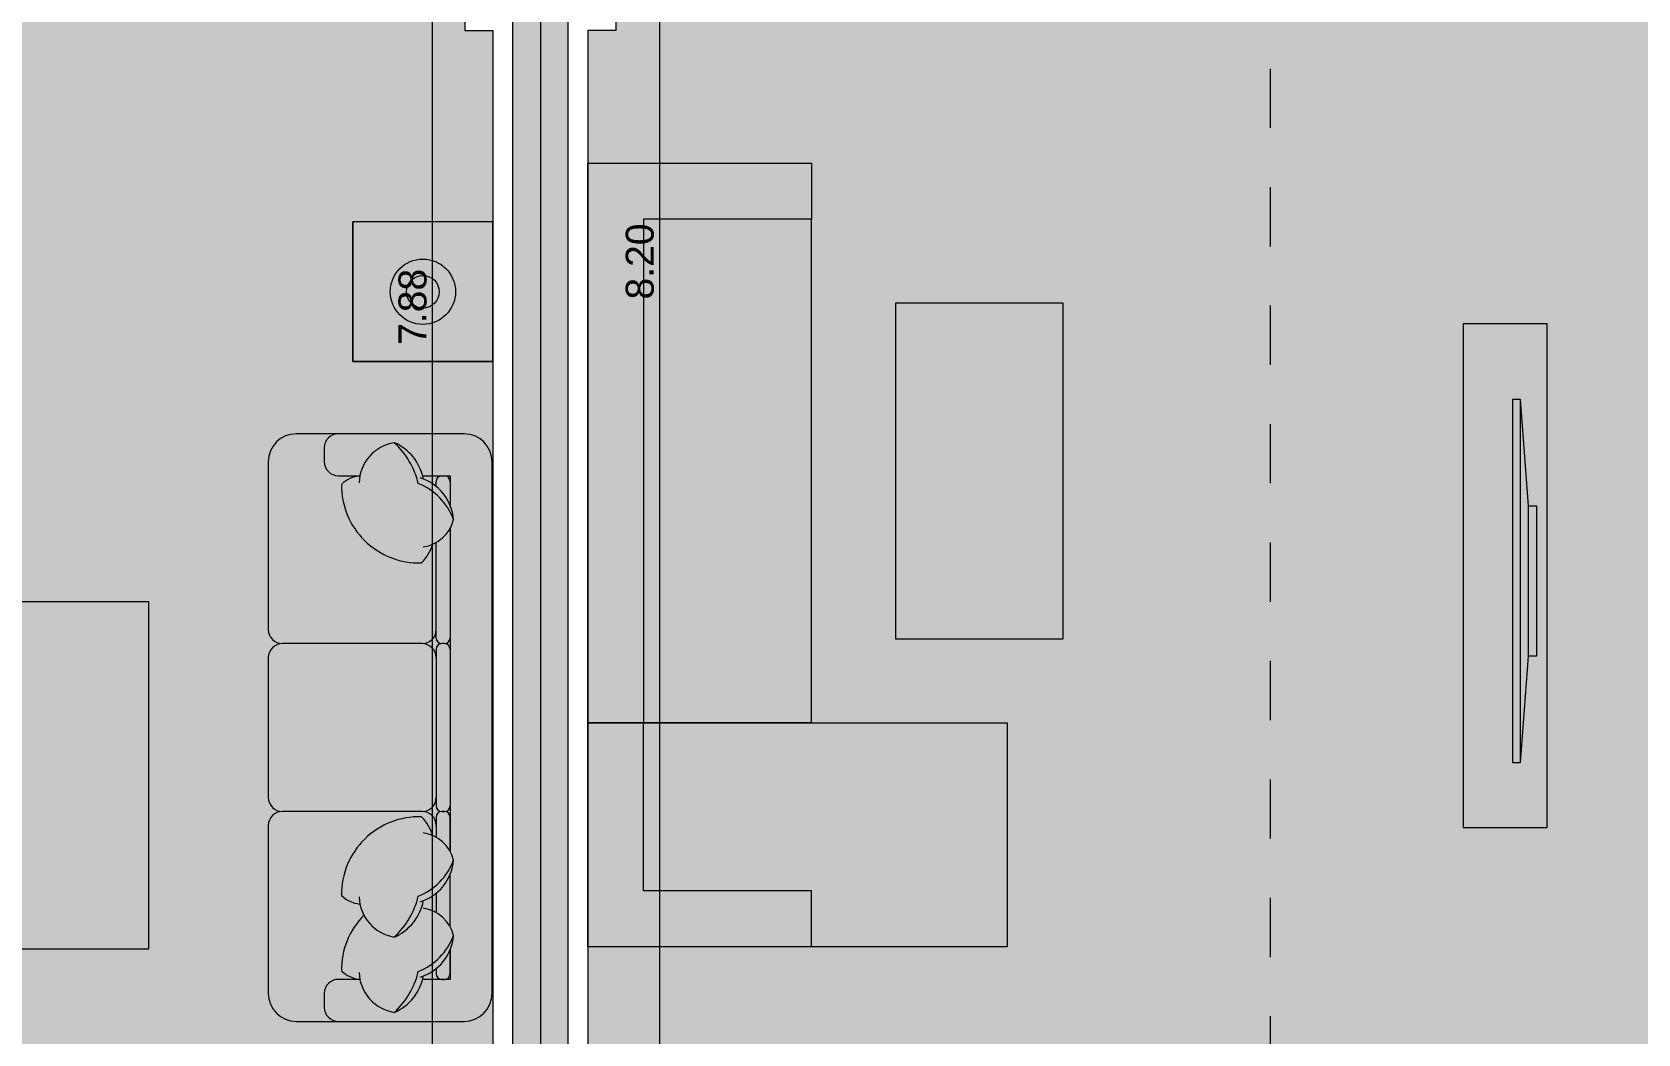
# Model space of a CAD drawing. Header units: millimetres. Extents: x 475616349 to 476941521, y 4620115302 to 4621446928.
# Drawn here: x 476502821 to 476508563, y 4620519450 to 4620523030 of the extents above; entities that cross this region are included whole.
import ezdxf

# ---------------------------------------------------------------- set-up
doc = ezdxf.new("R2010")
doc.units = ezdxf.units.MM
doc.header["$MEASUREMENT"] = 0
doc.linetypes.add('Dashed', pattern=[423.333333, 211.666667, -211.666667])
for name, color, linetype, lineweight in [('2D Drafting - General_Pen_No__250_Pen_No__7_Pen_No__250', 7, 'Continuous', 0), ('2D Drafting - General_Pen_No__250_Pen_No__7_Pen_No__7', 7, 'Continuous', 0), ('G-Anno-Nplt_Pen_No__151', 151, 'Continuous', 0), ('G-Anno-Nplt_Pen_No__4', 7, 'Continuous', 0), ('New_0_Pen_No__7', 7, 'Continuous', 0), ('New_aveji_Pen_No__7', 7, 'Continuous', 0), ('New_shenobebi_Pen_No__1', 1, 'Continuous', 0), ('New_zoma_Pen_No__4', 7, 'Continuous', 0), ('New_zoma_Pen_No__7', 7, 'Continuous', 0), ('zoma_Pen_No__5_Pen_No__5', 5, 'Continuous', 0)]:
    doc.layers.add(name, color=color, linetype=linetype, lineweight=lineweight)
doc.layers.add('New_--aveji_Pen_No__251', color=7, linetype='Continuous', lineweight=0, true_color=0x656565)
doc.layers.add('New_zoma', color=7, linetype='Continuous')
doc.styles.add('GENERATED_STYLE_1', font='arial.ttf')
doc.dimstyles.new('GENERATED_STYLE__19', dxfattribs={"dimtxt": 100, "dimasz": 64.421331, "dimexe": 0.18, "dimexo": 3, "dimgap": 0.09, "dimtad": 1, "dimlfac": 0.001, "dimzin": 0, "dimdsep": 46, "dimtxsty": 'GENERATED_STYLE_1', "dimblk": 'ARROWHEAD_2', "dimblk1": 'ARROWHEAD_2', "dimblk2": 'ARROWHEAD_2', "dimcen": 0.09, "dimclrd": 7, "dimclre": 7, "dimclrt": 7, "dimadec": 0, "dimazin": 0, "dimtfac": 1, "dimtdec": 4, "dimtmove": 0, "dimatfit": 3, "dimfxl": 1, "dimtolj": 1, "dimtzin": 0, "dimarcsym": 0})

# ---------------------------------------------------------------- blocks, each defined once
blk = doc.blocks.new('*D1539', base_point=(476577134.1, 4620325125.7))
at = {"layer": 'New_zoma_Pen_No__4', "color": 7, "linetype": 'Continuous', "lineweight": 0, "transparency": 16777216}
for p, q in [((476504316.2, 4620525984.7), (476504189.1, 4620525984.7)), ((476504295, 4620525960.2), (476504210.2, 4620526009.2)), ((476504252.6, 4620525984.7), (476504252.6, 4620526026.2)), ((476504252.6, 4620518105.7), (476504252.6, 4620525984.7)), ((476504210.2, 4620518130.2), (476504295, 4620518081.3)), ((476504316.2, 4620518105.7), (476504189.1, 4620518105.7)), ((476504252.6, 4620518064.3), (476504252.6, 4620518105.7))]:
    blk.add_line(p, q, dxfattribs=at)
at = {"layer": 'New_zoma_Pen_No__7', "color": 7, "lineweight": 0, "transparency": 16777216, "insert": (476504232.6, 4620521912.2), "char_height": 100, "attachment_point": 7, "rotation": 90, "style": 'GENERATED_STYLE_1'}
blk.add_mtext('\\A1;{\\pql;\\fArial|b0|i0|c0|p34;7.88}', dxfattribs=at)
blk = doc.blocks.new('ARROWHEAD_2')
at = {"color": 0, "linetype": 'Continuous', "lineweight": 0}
for p, q in [((0, 0), (-1, 0)), ((-0.378, -0.655), (0.378, 0.655))]:
    blk.add_line(p, q, dxfattribs=at)
blk = doc.blocks.new('*D1560', base_point=(476577134.1, 4620325125.7))
at = {"layer": 'New_zoma_Pen_No__4', "color": 7, "linetype": 'Continuous', "lineweight": 0, "transparency": 16777216}
for p, q in [((476505107.5, 4620526284.5), (476505022.8, 4620526333.4)), ((476505065.1, 4620526309), (476505065.1, 4620526350.4)), ((476505128.7, 4620526309), (476505001.6, 4620526309)), ((476505065.1, 4620518105.7), (476505065.1, 4620526309)), ((476505022.8, 4620518130.2), (476505107.5, 4620518081.3)), ((476505128.7, 4620518105.7), (476505001.6, 4620518105.7)), ((476505065.1, 4620518064.3), (476505065.1, 4620518105.7))]:
    blk.add_line(p, q, dxfattribs=at)
at = {"layer": 'New_zoma_Pen_No__7', "color": 7, "lineweight": 0, "transparency": 16777216, "insert": (476505045.1, 4620522074.3), "char_height": 100, "attachment_point": 7, "rotation": 90, "style": 'GENERATED_STYLE_1'}
blk.add_mtext('\\A1;{\\pql;\\fArial|b0|i0|c0|p34;8.20}', dxfattribs=at)

msp = doc.modelspace()

# ---------------------------------------------------------------- hatches: boundary and pattern name
at = {"layer": '2D Drafting - General_Pen_No__250_Pen_No__7_Pen_No__7', "linetype": 'Continuous', "lineweight": 0}
for points in [[(476508358.639, 4620524257.064), (476508408.701, 4620524257.064), (476508408.701, 4620524158.94), (476508358.639, 4620524158.94), (476508358.639, 4620518105.72), (476508238.639, 4620518105.72), (476508238.639, 4620524257.064)], [(476504738.366, 4620516605.72), (476504738.366, 4620523105.72), (476504538.366, 4620523105.72), (476504538.366, 4620516605.72)]]:
    msp.add_hatch(color=7, dxfattribs=at).paths.add_polyline_path(points)
at = {"layer": 'G-Anno-Nplt_Pen_No__151', "linetype": 'Continuous', "lineweight": 0, "true_color": 0x1f2f3f}
for points in [[(476497738.366, 4620526605.72), (476497938.366, 4620526605.72), (476497938.366, 4620526905.72), (476498138.366, 4620526905.72), (476498138.366, 4620527745.908), (476497738.366, 4620527745.908), (476497738.366, 4620527808.556), (476497808.366, 4620527808.556), (476497808.366, 4620532535.72), (476501308.548, 4620532535.72), (476501308.548, 4620533635.72), (476504368.366, 4620533635.72), (476504368.366, 4620533435.72), (476504368.366, 4620529699.339), (476504368.366, 4620526775.72), (476504068.366, 4620526775.72), (476504068.366, 4620525984.702), (476504538.366, 4620525984.702), (476504538.366, 4620523505.72), (476504438.366, 4620523505.72), (476504438.366, 4620523225.72), (476504368.366, 4620523225.72), (476504368.366, 4620523035.72), (476504468.366, 4620523035.72), (476504468.366, 4620518175.72), (476497808.366, 4620518175.72), (476497808.366, 4620522295.532), (476498208.366, 4620522295.532), (476498208.366, 4620523275.72), (476498008.366, 4620523275.72), (476498008.366, 4620523575.72), (476497808.366, 4620523575.72), (476497808.366, 4620525878.556), (476497738.366, 4620525878.556)], [(476504908.366, 4620523035.72), (476504808.366, 4620523035.72), (476504808.366, 4620518175.72), (476511368.366, 4620518175.72), (476511368.366, 4620523035.72), (476511268.366, 4620523035.72), (476511268.366, 4620523575.72), (476511368.366, 4620523575.72), (476511368.366, 4620524257.064), (476511438.366, 4620524257.064), (476511438.366, 4620526308.978), (476510748.178, 4620526308.978), (476510748.178, 4620526708.978), (476509848.328, 4620526708.978), (476509848.328, 4620526638.978), (476505648.554, 4620526638.978), (476505648.554, 4620526238.978), (476504808.366, 4620526238.978), (476504808.366, 4620523575.72), (476504908.366, 4620523575.72)]]:
    msp.add_hatch(color=169, dxfattribs=at).paths.add_polyline_path(points)

# ---------------------------------------------------------------- linework, layer by layer
at = {"layer": '2D Drafting - General_Pen_No__250_Pen_No__7_Pen_No__250', "color": 7, "linetype": 'Continuous', "lineweight": 0, "flags": 128}
msp.add_lwpolyline([(476504738.366, 4620516605.72), (476504738.366, 4620523105.72), (476504538.366, 4620523105.72), (476504538.366, 4620516605.72)], close=True, dxfattribs=at)
at = {"layer": 'G-Anno-Nplt_Pen_No__4', "color": 7, "linetype": 'Continuous', "lineweight": 0, "flags": 128}
msp.add_lwpolyline([(476504368.366, 4620529699.339), (476504368.366, 4620526775.72), (476504068.366, 4620526775.72), (476504068.366, 4620525984.702), (476504538.366, 4620525984.702), (476504538.366, 4620523505.72), (476504438.366, 4620523505.72), (476504438.366, 4620523225.72), (476504368.366, 4620523225.72), (476504368.366, 4620523035.72), (476504468.366, 4620523035.72), (476504468.366, 4620518175.72), (476497808.366, 4620518175.72)], dxfattribs=at)
msp.add_lwpolyline([(476504908.366, 4620523035.72), (476504808.366, 4620523035.72), (476504808.366, 4620518175.72), (476511368.366, 4620518175.72), (476511368.366, 4620523035.72), (476511268.366, 4620523035.72), (476511268.366, 4620523575.72), (476511368.366, 4620523575.72), (476511368.366, 4620524257.064), (476511438.366, 4620524257.064), (476511438.366, 4620526308.978), (476510748.178, 4620526308.978), (476510748.178, 4620526708.978), (476509848.328, 4620526708.978), (476509848.328, 4620526638.978), (476505648.554, 4620526638.978), (476505648.554, 4620526238.978), (476504808.366, 4620526238.978), (476504808.366, 4620523575.72), (476504908.366, 4620523575.72)], close=True, dxfattribs=at)
at = {"layer": 'New_--aveji_Pen_No__251', "color": 251, "linetype": 'Continuous', "lineweight": 0, "true_color": 0x656565}
for points in [[(476507938.639, 4620521987.362), (476507938.639, 4620520187.362), (476508238.639, 4620520187.362), (476508238.639, 4620521987.362)], [(476508170.039, 4620520799.965), (476508141.948, 4620520418.689), (476508116.116, 4620520418.689), (476508116.116, 4620521718.689), (476508141.948, 4620521718.689), (476508170.039, 4620521337.414)]]:
    msp.add_lwpolyline(points, close=True, dxfattribs=at)
for points in [[(476508141.948, 4620521718.689), (476508141.948, 4620520418.689)], [(476508170.039, 4620521337.414), (476508200.039, 4620521337.414), (476508200.039, 4620520799.965), (476508170.039, 4620520799.965)]]:
    msp.add_lwpolyline(points, dxfattribs=at)
at = {"layer": 'New_0_Pen_No__7', "color": 7, "linetype": 'Continuous', "lineweight": 0}
for p, q in [((476503968.366, 4620521852.184), (476503968.366, 4620522352.184)), ((476504468.366, 4620521852.184), (476503968.366, 4620521852.184)), ((476504365.648, 4620521594.458), (476503765.648, 4620521594.458)), ((476503665.648, 4620521494.458), (476503665.648, 4620520894.458)), ((476503865.648, 4620521544.458), (476503865.648, 4620521494.458)), ((476504465.648, 4620519594.458), (476504465.648, 4620521494.458)), ((476503915.648, 4620521444.458), (476503993.117, 4620521444.458)), ((476504217.387, 4620521444.458), (476504315.648, 4620521444.458)), ((476504285.648, 4620521444.458), (476504295.648, 4620521444.458)), ((476504315.648, 4620521444.458), (476504315.648, 4620521339.272)), ((476504265.648, 4620521406.302), (476504265.648, 4620521424.458)), ((476504315.648, 4620521424.458), (476504315.648, 4620521339.272)), ((476504315.648, 4620521256.09), (476504315.648, 4620520102.174)), ((476504265.648, 4620520864.458), (476504265.648, 4620521205.743)), ((476504215.649, 4620520844.458), (476503715.649, 4620520844.458)), ((476504265.648, 4620520824.458), (476504265.648, 4620520264.458)), ((476504295.648, 4620520844.458), (476504285.648, 4620520844.458)), ((476504295.648, 4620520844.458), (476504285.648, 4620520844.458)), ((476503665.648, 4620520794.458), (476503665.648, 4620520294.458)), ((476504215.649, 4620520244.458), (476503715.649, 4620520244.458)), ((476504285.648, 4620520244.458), (476504295.648, 4620520244.458)), ((476504295.648, 4620520244.458), (476504285.648, 4620520244.458)), ((476503665.648, 4620520194.458), (476503665.648, 4620519594.458)), ((476504265.648, 4620520224.458), (476504265.648, 4620520152.521)), ((476504315.648, 4620520102.174), (476504315.648, 4620520224.458)), ((476504315.648, 4620519832.826), (476504315.648, 4620520018.992)), ((476504265.648, 4620519951.962), (476504265.648, 4620519883.173)), ((476504315.648, 4620519664.458), (476504315.648, 4620519749.644)), ((476504315.648, 4620519749.644), (476504315.648, 4620519644.458)), ((476504265.648, 4620519682.614), (476504265.648, 4620519664.458)), ((476503993.117, 4620519644.458), (476503915.648, 4620519644.458)), ((476504315.648, 4620519644.458), (476504217.387, 4620519644.458)), ((476504285.648, 4620519644.458), (476504295.648, 4620519644.458)), ((476503865.648, 4620519594.458), (476503865.648, 4620519544.458)), ((476503765.648, 4620519494.458), (476504365.648, 4620519494.458))]:
    msp.add_line(p, q, dxfattribs=at)
for points in [[(476503968.366, 4620521852.184), (476504468.366, 4620521852.184), (476504468.366, 4620522352.184), (476503968.366, 4620522352.184)], [(476502424.253, 4620519753.185), (476503238, 4620519753.185), (476503238, 4620520993.89), (476502424.253, 4620520993.89)]]:
    msp.add_lwpolyline(points, close=True, dxfattribs=at)
for radius in [116.667, 58.333]:
    msp.add_circle((476504218.366, 4620522102.184), radius, dxfattribs=at)
for centre, radius, start, end in [((476503765.648, 4620521494.458), 100, 90, 180), ((476503915.648, 4620521544.458), 50, 90, 180), ((476504140.721, 4620521413.929), 150.728, 99.3928452, 177.9328273), ((476504046.096, 4620521400.157), 176.927, 10.6386663, 66.6848488), ((476503917.181, 4620521347.325), 293.149, 13.6491603, 47.2632286), ((476504365.648, 4620521494.458), 100, 0, 90), ((476503915.648, 4620521494.458), 50, 180, 270), ((476504005.54, 4620521332.065), 113.183, 96.2902503, 133.8883997), ((476504158.348, 4620521274.1), 170.267, 4.5331775, 72.728637), ((476504285.648, 4620521424.458), 20, 90, 180), ((476504295.648, 4620521424.458), 20, 0, 90), ((476504205.185, 4620521410.825), 278.124, 179.4210672, 271.7149844), ((476504120.846, 4620521211.065), 220.903, 20.2593797, 68.4317465), ((476504201.612, 4620521319.34), 130.403, 277.7680208, 345.8936054), ((476504098.142, 4620521246.174), 161.732, 315.5055255, 343.220721), ((476503715.649, 4620520894.458), 50, 180, 270), ((476504215.649, 4620520894.458), 50, 270, 0), ((476504285.648, 4620520864.458), 20, 180, 270), ((476504295.648, 4620520864.458), 20, 270, 0), ((476503715.649, 4620520794.458), 50, 90, 180), ((476504215.649, 4620520794.458), 50, 0, 90), ((476504285.648, 4620520824.458), 20, 90, 180), ((476504295.648, 4620520824.458), 20, 0, 90), ((476503715.649, 4620520294.458), 50, 180, 270), ((476504215.649, 4620520294.458), 50, 270, 0), ((476503715.649, 4620520194.458), 50, 90, 180), ((476504215.649, 4620520194.458), 50, 0, 90), ((476504285.648, 4620520264.458), 20, 180, 270), ((476504285.648, 4620520224.458), 20, 90, 180), ((476504295.648, 4620520264.458), 20, 270, 0), ((476504295.648, 4620520224.458), 20, 0, 90), ((476504205.185, 4620519947.439), 278.124, 88.2850151, 180.5789325), ((476504098.142, 4620520112.09), 161.732, 16.7792787, 44.4944741), ((476504201.612, 4620520038.925), 130.403, 14.106394, 82.2319787), ((476504120.846, 4620520147.199), 220.903, 291.5682529, 339.7406196), ((476504158.348, 4620520084.164), 170.267, 287.2713623, 355.4668219), ((476504005.54, 4620520026.199), 113.183, 226.1116003, 263.7097495), ((476504140.721, 4620519944.335), 150.728, 182.067172, 260.6071542), ((476503917.181, 4620520010.94), 293.149, 312.736771, 346.3508393), ((476504046.096, 4620519958.107), 176.927, 293.3151507, 349.3613331), ((476504201.612, 4620519769.577), 130.403, 14.1063943, 82.2319785), ((476504205.185, 4620519678.091), 278.124, 135.2882671, 180.5789324), ((476504120.846, 4620519877.851), 220.903, 291.5682532, 339.7406198), ((476504158.348, 4620519814.816), 170.267, 287.2713625, 355.466822), ((476504005.54, 4620519756.851), 113.183, 226.1116003, 263.7097495), ((476504140.721, 4620519674.987), 150.728, 182.0671722, 260.6071544), ((476503917.181, 4620519741.592), 293.149, 312.7367709, 346.3508391), ((476504285.648, 4620519664.458), 20, 180, 270), ((476504295.648, 4620519664.458), 20, 270, 0), ((476503915.648, 4620519594.458), 50, 90, 180), ((476504046.096, 4620519688.759), 176.927, 293.3151507, 349.3613332), ((476503765.648, 4620519594.458), 100, 180, 270), ((476503915.648, 4620519544.458), 50, 180, 270), ((476504365.648, 4620519594.458), 100, 270, 0)]:
    msp.add_arc(centre, radius, start, end, dxfattribs=at)
at = {"layer": 'New_aveji_Pen_No__7', "color": 7, "linetype": 'Continuous', "lineweight": 0}
for points in [[(476505607.784, 4620520561.108), (476504807.784, 4620520561.108), (476504807.784, 4620522561.108), (476505607.784, 4620522561.108), (476505607.784, 4620522361.108), (476505007.784, 4620522361.108), (476505007.784, 4620520561.108), (476505607.784, 4620520561.108), (476505607.784, 4620522361.108)], [(476505607.784, 4620519761.108), (476505607.784, 4620519961.108), (476505007.784, 4620519961.108), (476505007.784, 4620520561.108), (476506307.784, 4620520561.108), (476506307.784, 4620519761.108), (476504807.784, 4620519761.108), (476504807.784, 4620520561.108), (476505007.784, 4620520561.108)]]:
    msp.add_lwpolyline(points, dxfattribs=at)
msp.add_lwpolyline([(476505907.784, 4620520861.108), (476506507.784, 4620520861.108), (476506507.784, 4620522061.108), (476505907.784, 4620522061.108)], close=True, dxfattribs=at)
at = {"layer": 'New_shenobebi_Pen_No__1', "color": 1, "linetype": 'Dashed', "lineweight": 0}
msp.add_lwpolyline([(476507249.487, 4620513374.09), (476507249.487, 4620532665.747), (476505651.014, 4620532665.747), (476505651.014, 4620538202.956)], dxfattribs=at)
at = {"layer": 'zoma_Pen_No__5_Pen_No__5', "color": 5, "linetype": 'Continuous', "lineweight": 0}
msp.add_line((476504638.366, 4620537415.317), (476504638.366, 4620512704.511), dxfattribs=at)

# ---------------------------------------------------------------- dimensions: what is measured, and where the dimension line sits
at = {"layer": 'New_zoma', "color": 7, "linetype": 'Continuous', "lineweight": 0}
for base, p1, p2, picture, middle in [((476505065.14, 4620526308.978), (476504738.366, 4620518105.72), (476504738.366, 4620526308.978), '*D1560', (476504995.14, 4620522204.202)), ((476504252.632, 4620525984.702), (476504538.366, 4620518105.72), (476504138.366, 4620525984.702), '*D1539', (476504182.632, 4620522042.064))]:
    dim = msp.add_linear_dim(base=base, p1=p1, p2=p2, angle=90, dimstyle='GENERATED_STYLE__19', dxfattribs=at)
    dim.commit()
    dim.dimension.update_dxf_attribs({"geometry": picture, "text_midpoint": middle, "dimtype": 160, "text_rotation": 90})

doc.saveas('drawing.dxf')
